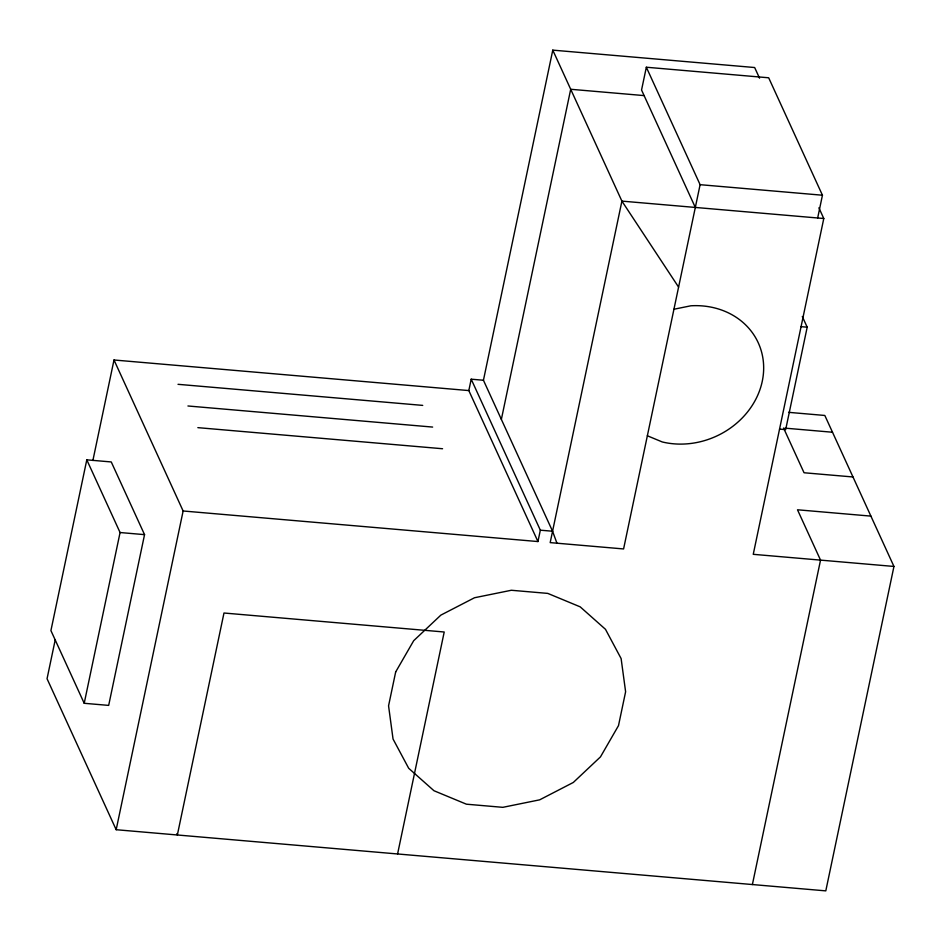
<?xml version="1.0" encoding="UTF-8"?>
<svg xmlns="http://www.w3.org/2000/svg" width="941" height="941" viewBox="0 0 941 941"><rect width="100%" height="100%" fill="white"/><g stroke="black" fill="none" stroke-linecap="round" stroke-linejoin="round"><path stroke-width="1.41" d="M86.795 459.843L50.92 630.588L84.208 703.292L108.674 705.397L144.549 534.641L111.261 461.949L86.795 459.843L120.072 532.535L84.208 703.292M55.19 639.962L47.05 678.732L116.178 829.715L825.798 890.868L893.95 566.447L824.822 415.463L788.558 412.334M92.888 460.49L114.002 359.991L468.818 390.574L537.946 541.557L183.13 510.987L114.002 359.991M116.178 829.715L183.13 510.987M468.818 390.574L471.206 379.188L483.439 380.246L552.567 531.23L556.943 543.204M483.439 380.246L552.779 50.132L754.658 67.529L759.552 78.209M397.584 853.969L444.211 631.999L223.982 613.014L177.355 834.985L176.802 833.773M501.365 419.392L570.705 89.277L644.115 95.594M537.946 541.557L540.334 530.183L471.206 379.188M817.67 217.983L822.446 195.222L768.679 77.785L646.338 67.234L641.55 90.007L695.317 207.443M646.338 67.234L700.104 184.683L623.589 548.944L550.179 542.616L621.907 201.115L552.779 50.132M818.893 207.82L823.787 218.512L753.247 554.32L893.95 566.447M802.297 316.505L807.19 327.186L785.664 429.637L779.548 429.108M752.388 884.552L820.54 560.118L797.498 509.787L870.907 516.115M673.944 309.236L690.894 305.79A77.068 67.47 -24.6 0 1 762.269 381.258A77.068 67.47 -24.6 0 1 662.288 441.964L647.361 435.777M700.104 184.683L822.446 195.222M823.787 218.512L621.907 201.115L678.59 287.111M801.073 326.656L807.19 327.186M785.006 428.143L832.503 432.237M178.014 384.316L422.721 405.395M187.941 405.983L432.637 427.073M852.981 476.969L804.049 472.758L783.559 428.014M197.857 427.649L442.564 448.739M540.334 530.183L552.567 531.23M120.072 532.535L144.549 534.641M395.679 671.945L388.562 705.832L393.044 739.026L408.688 768.279L433.977 790.734L466.407 804.19L502.823 807.331L539.663 799.838L573.304 782.465L600.464 756.893L618.496 725.64L625.612 691.764L621.119 658.571L605.475 629.306L580.197 606.851L547.756 593.395L511.339 590.266L474.511 597.747L440.858 615.12L413.699 640.692L395.679 671.945"/></g></svg>
